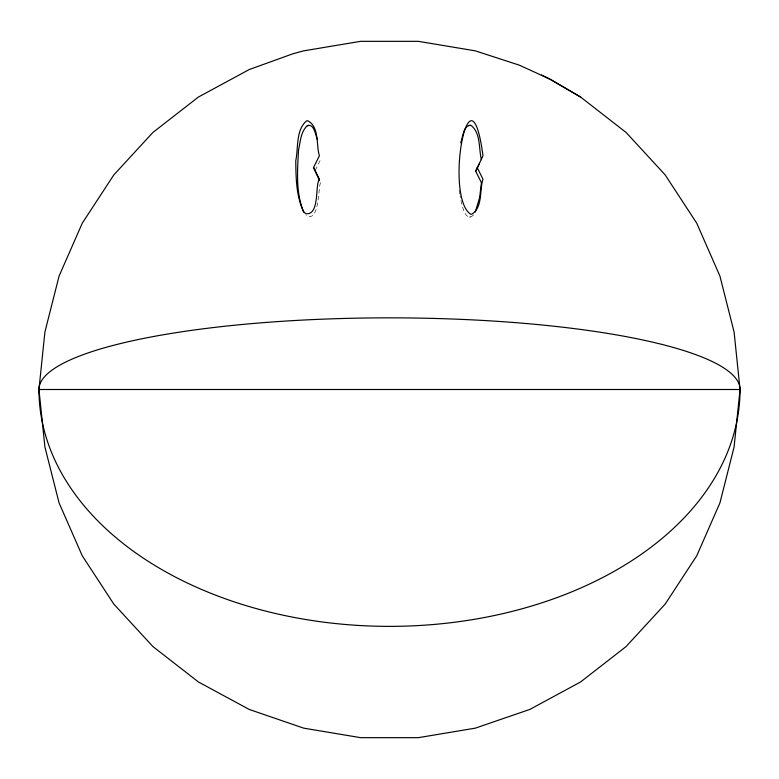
<?xml version="1.0" encoding="UTF-8"?>
<svg xmlns="http://www.w3.org/2000/svg" width="779" height="779" viewBox="0 0 779 779"><rect width="100%" height="100%" fill="white"/><g stroke="black" fill="none" stroke-linecap="round" stroke-linejoin="round"><path stroke-width="0.58" stroke-dasharray="3.9 2.92" d="M320.558 182.675C318.017 187.252 319.77 223.281 305.952 215.54M315.3 170.221L320.558 159.695M473.671 214.809C464.381 224.274 460.983 200.164 460.136 195.802M469.162 217.049L470.808 217.02M459.123 190.164L459.931 194.672"/><path stroke-width="1.17" d="M38.95 389.5L44.909 332L59.077 276.068L82.253 223.222L113.812 174.924L152.888 132.469L198.421 97.034L249.163 69.574L293.05 53.722L303.742 50.839L360.648 41.336L418.352 41.336L475.258 50.839L519.242 65.134L549.536 78.961L580.579 97.034L626.112 132.469L665.188 174.924L696.747 223.222L719.923 276.068L734.091 332L740.05 389.5L734.091 447L719.923 502.932L696.747 555.778L665.188 604.076L626.112 646.531L580.579 681.966L529.837 709.426L475.258 728.161L418.352 737.664L360.648 737.664L303.742 728.161L249.163 709.426L198.421 681.966L152.888 646.531L113.812 604.076L82.253 555.778L59.077 502.932L44.909 447L38.95 389.5A350.55 71.649 0 0 1 389.5 317.851A350.55 71.649 0 0 1 740.05 389.5A350.55 236.865 0 0 1 389.5 626.365A350.55 236.865 0 0 1 38.95 389.5L740.05 389.5M460.671 142.83C462.804 137.883 463.184 124.767 471.022 125.419C480.994 133.092 478.608 148.916 481.422 159.695M475.297 212.024L479.65 197.545L481.422 182.675L475.677 171.185L482.98 155.8C469.903 57.198 444.049 195.957 470.516 214.128A2.843 2.356 24.6 0 0 471.782 214.186C482.999 207.302 479.358 189.901 482.98 179.17L477.137 167.485M313.548 167.485L319.39 155.8C316.099 145.439 319.497 126.451 307.676 120.745A2.103 1.266 -17.1 0 0 306.371 121.027C295.65 130.482 298.484 148.029 295.767 160.64C295.962 177.524 296.127 195.412 303.284 211.002C304.014 212.044 304.842 213.047 305.933 213.719C320.062 215.247 314.843 184.847 319.39 179.17L313.548 167.485L319.585 180.738M475.677 171.185L479.543 163.463M317.54 139.577C315.476 135.858 314.307 122.839 307.179 125.808C300.606 131.865 300.402 141.973 298.513 150.133C297.432 170.776 295.621 192.549 303.683 212.141M307.179 125.808L308.698 125.244M468.968 125.38L470.487 125.273M541.639 75.018L551.016 79.721L580.579 97.034"/></g></svg>
